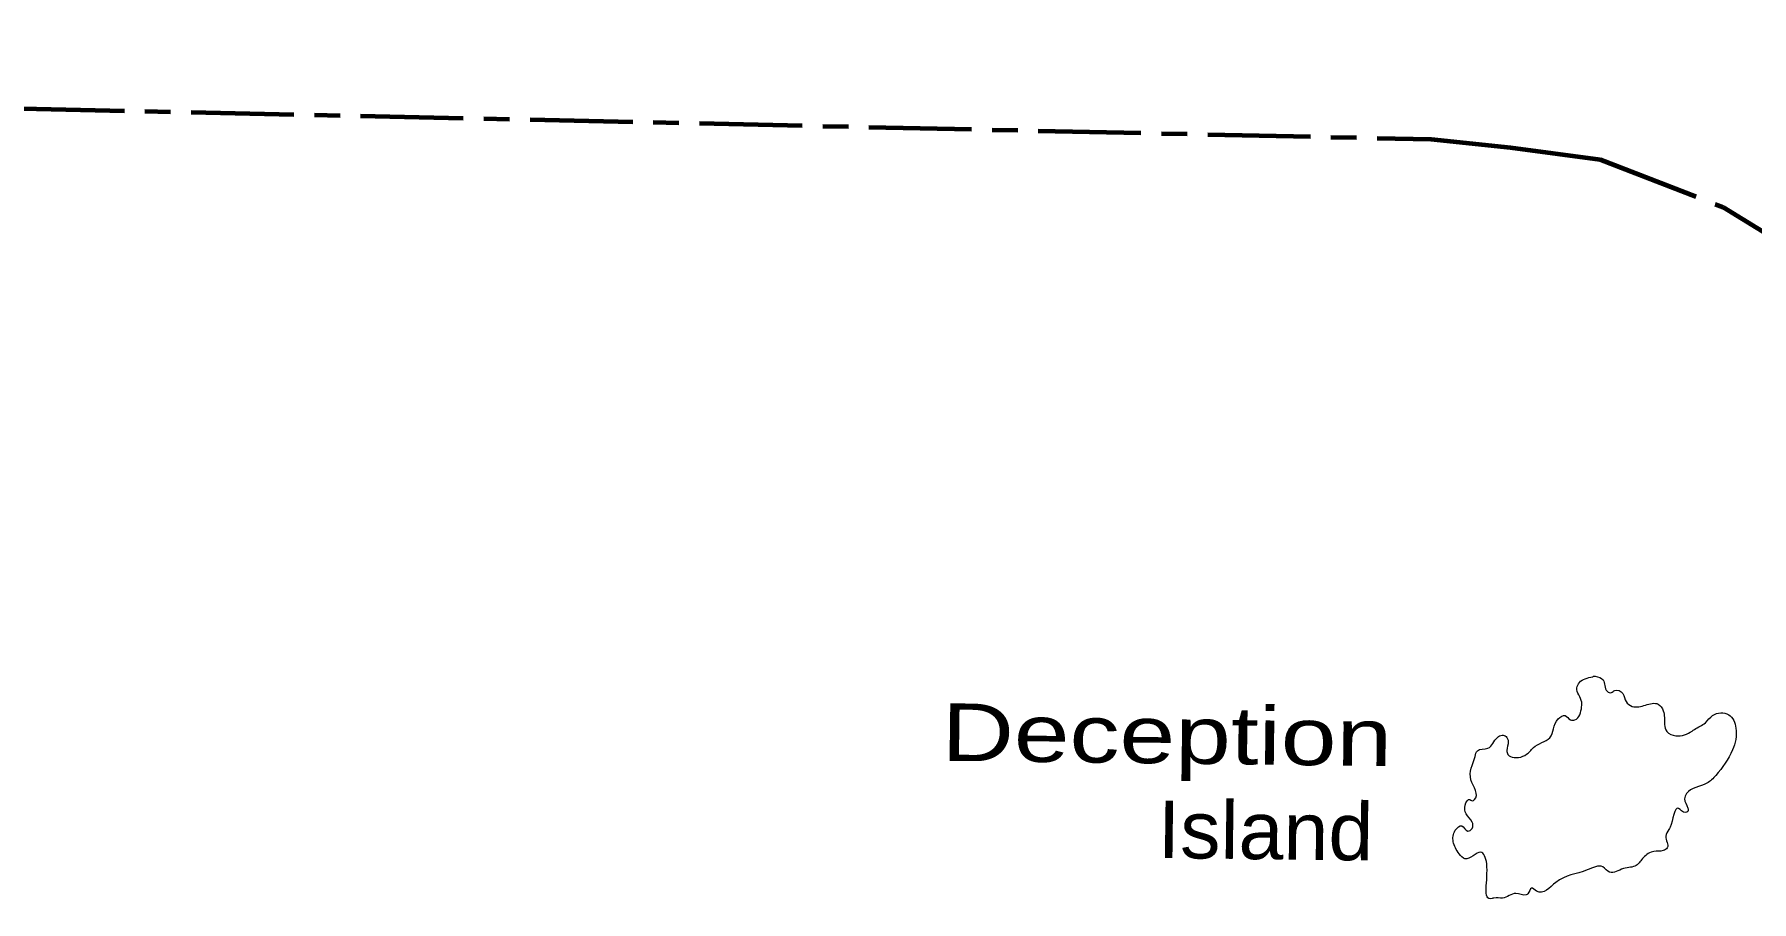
# Model space of a CAD drawing. Header units: feet. Extents: x -493433 to -244333, y 184684 to 373072.
# Drawn here: x -414345 to -408326, y 336875 to 339916 of the extents above; entities that cross this region are included whole.
import ezdxf

# ---------------------------------------------------------------- set-up
doc = ezdxf.new("R2010")
doc.units = ezdxf.units.FT
doc.header["$LTSCALE"] = 60
doc.linetypes.add('LONG_DASH_SHORT_DASH', pattern=[9.9, 6, -1.2, 1.5, -1.2])
doc.layers.add('11', color=7, linetype='LONG_DASH_SHORT_DASH', lineweight=60)
doc.layers.add('39', color=7, linetype='Continuous', lineweight=13)
doc.layers.add('42', color=7, linetype='Continuous')

msp = doc.modelspace()

# ---------------------------------------------------------------- linework, layer by layer
at = {"layer": '11'}
for points in [[(-425622.48, 339915.88), (-416764.63, 339707.32), (-409448.61, 339548.1)], [(-409448.61, 339548.1), (-409170.66, 339519.57), (-408856.43, 339477.64), (-408425.47, 339309.95), (-408241.4, 339196.15)]]:
    msp.add_lwpolyline(points, dxfattribs=at)
at = {"layer": '39'}
for points in [[(-408874.46, 337665.97), (-408846.54, 337653.13), (-408831.44, 337612.37), (-408817.43, 337607.97), (-408805.11, 337615.72), (-408777.15, 337604.9), (-408765.77, 337576.34), (-408744, 337559.63), (-408697.46, 337564.48), (-408653, 337567.36), (-408635.42, 337544.7), (-408630.61, 337496.13), (-408623.15, 337471.71), (-408591.25, 337456.76), (-408534.33, 337473.45), (-408526.11, 337479.29), (-408487.19, 337502.5), (-408462.32, 337528.1), (-408405.75, 337530.67), (-408380.73, 337483.59), (-408392.76, 337407.2), (-408451.53, 337317.88), (-408482.5, 337290.42), (-408554.05, 337253.92), (-408560.56, 337235.93), (-408549.29, 337203.33), (-408549.59, 337191.23), (-408557.76, 337187.41), (-408581.59, 337202.16), (-408611.52, 337136.32), (-408615.76, 337128.36), (-408626.46, 337104.41), (-408621.44, 337063.9), (-408635.81, 337054.18), (-408668.17, 337050.99), (-408705.04, 337029.74), (-408729.95, 337002.13), (-408774.62, 336991.17), (-408823.37, 336978.31), (-408847.1, 336997.09), (-408901.86, 336986.4), (-409011.92, 336942.82), (-409079.28, 336912.27), (-409097.18, 336922.83), (-409109.79, 336902.97), (-409115.94, 336899.1), (-409152.13, 336904.07), (-409198.97, 336887.12), (-409229.22, 336887.9), (-409235.32, 336886.04), (-409254.41, 337007.65), (-409275.56, 337048.57), (-409330.63, 337025.78), (-409350.38, 337042.44), (-409371.48, 337085.38), (-409364.4, 337125.57), (-409341.82, 337141.13), (-409320.09, 337122.39), (-409305.72, 337132.11), (-409305.16, 337154.31), (-409326.62, 337183.12), (-409329.88, 337213.49), (-409313.24, 337233.25), (-409305.28, 337229.01), (-409297.11, 337232.82), (-409309.47, 337301.78), (-409295.27, 337384.17), (-409286.69, 337404.14), (-409250.13, 337413.28), (-409216.9, 337450.77), (-409200.56, 337458.43), (-409186.55, 337454.02), (-409178.94, 337435.66), (-409183.75, 337405.51), (-409180.08, 337391.28), (-409158.16, 337380.62), (-409103.15, 337401.39), (-409090.69, 337415.21), (-409033.3, 337450.06), (-409003.38, 337515.9), (-408978.87, 337527.37), (-408961.08, 337512.78), (-408944.95, 337512.35), (-408921.6, 337558.18), (-408921.18, 337574.32), (-408938.05, 337625.23), (-408929.51, 337643.16), (-408883.15, 337663.9)], [(-408883.9, 337663), (-408881.14, 337664.85), (-408877.78, 337666.1), (-408874.1, 337665.82)]]:
    msp.add_spline(points, degree=3, dxfattribs=at)

# ---------------------------------------------------------------- texts
at = {"layer": '42'}
for s, width, p in [('Deception', 1.3, (-411165.77, 337369.2)), ('Island', 1.05, (-410408.45, 337028.34))]:
    msp.add_text(s, height=201.7, rotation=359.315, dxfattribs=dict(at, width=width)).set_placement(p)

doc.saveas('drawing.dxf')
